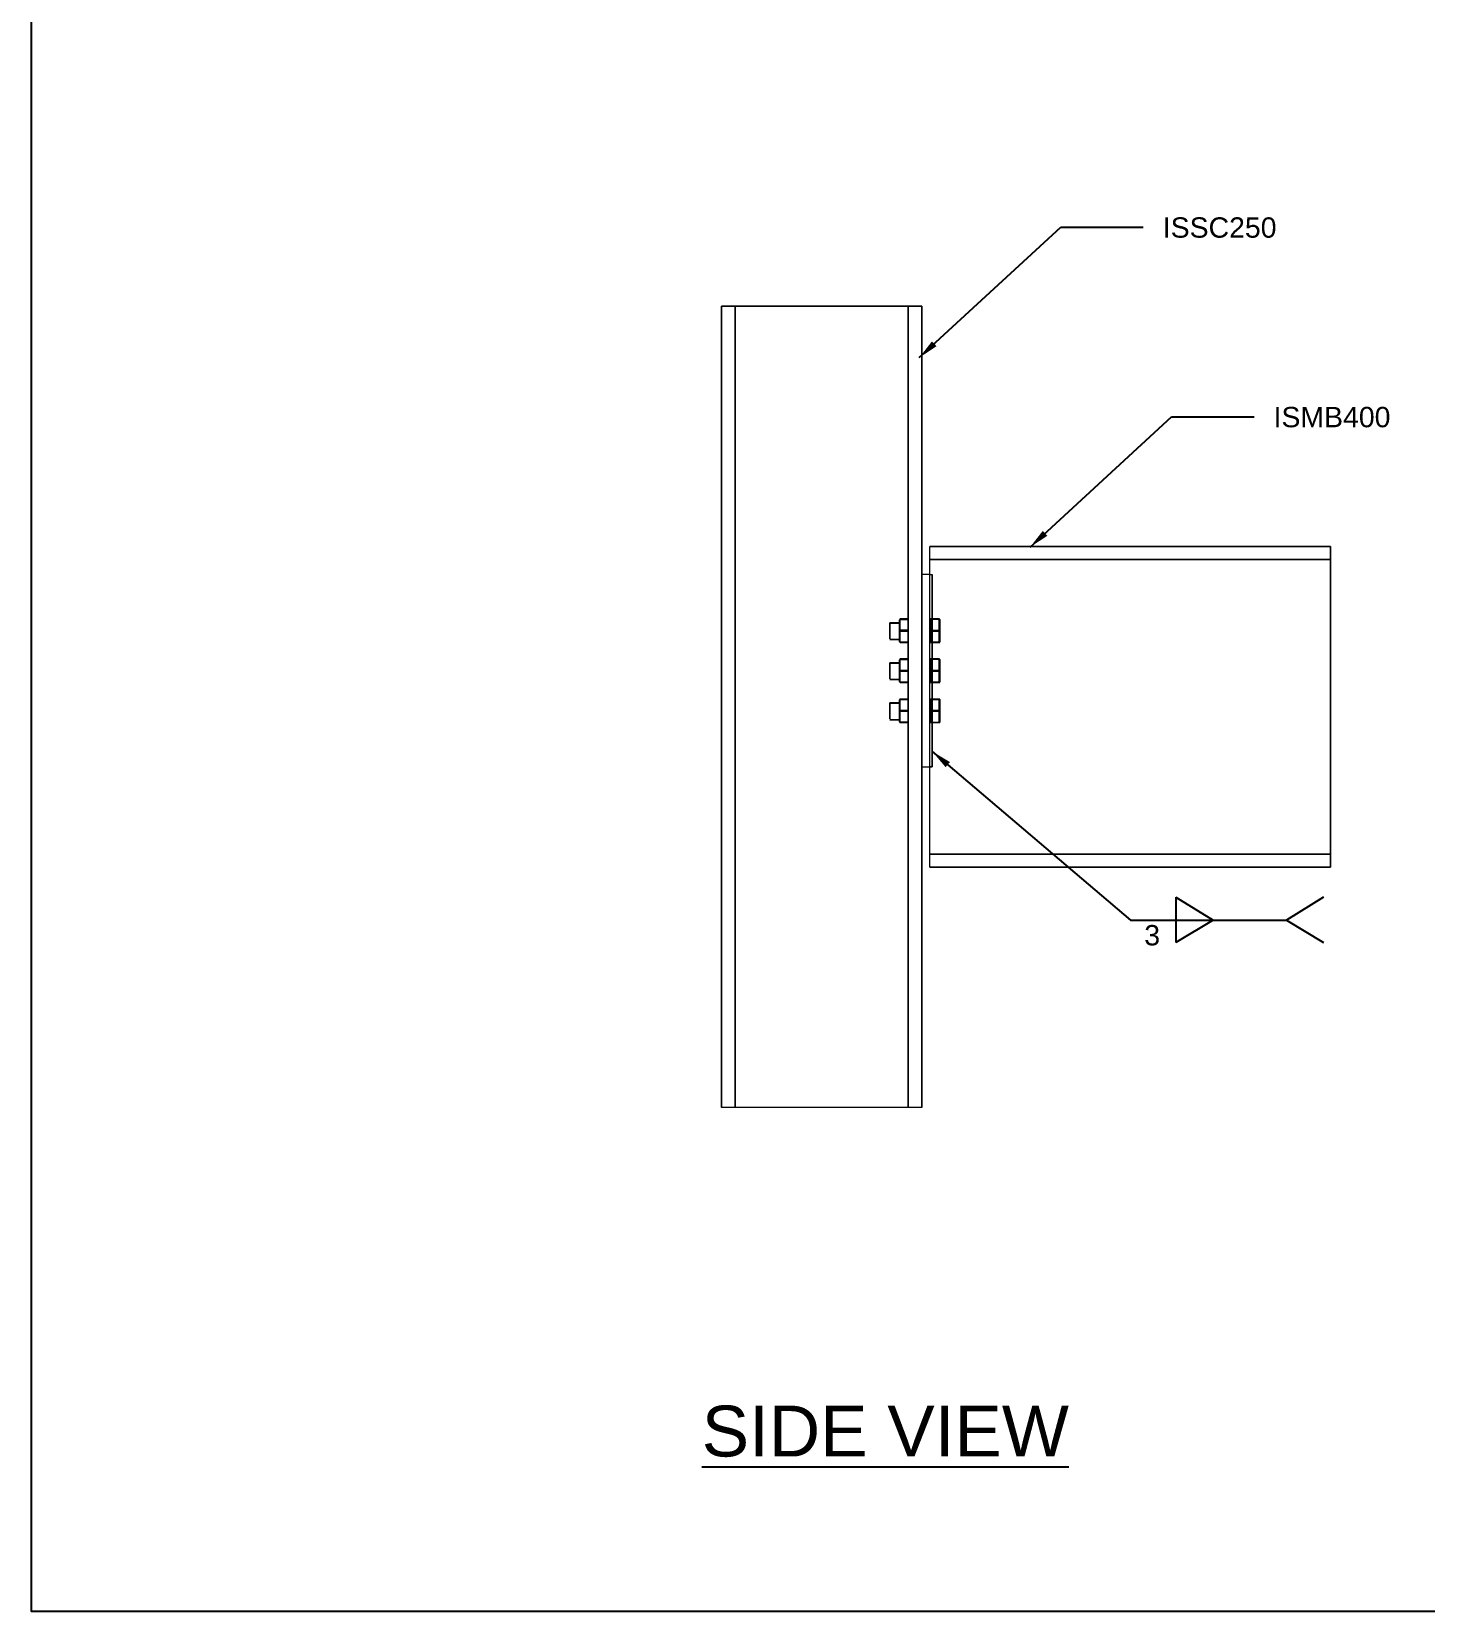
# Model space of a CAD drawing. Header units: inches. Extents: x 21 to 223, y -28 to 151.
# Drawn here: x 21.2 to 89.7, y -4.1 to 73.5 of the extents above; entities that cross this region are included whole.
import ezdxf

# ---------------------------------------------------------------- set-up
doc = ezdxf.new("R2010")
doc.units = ezdxf.units.IN
doc.header["$MEASUREMENT"] = 0
doc.layers.add('Text', color=130, linetype='Continuous')
doc.styles.get("Standard").update_dxf_attribs({"font": 'arial.ttf'})
doc.dimstyles.get("Standard").update_dxf_attribs({"dimtxt": 0.75, "dimasz": 0.75, "dimexe": 0.18, "dimexo": 0.0625, "dimgap": 0.01, "dimtad": 2, "dimtih": 1, "dimtoh": 1, "dimdec": 3, "dimzin": 0, "dimdsep": 46, "dimtxsty": 'Standard', "dimcen": 0.09, "dimadec": 0, "dimazin": 0, "dimtfac": 1, "dimtdec": 3, "dimtofl": 0, "dimtmove": 0, "dimatfit": 3, "dimfxl": 1, "dimtolj": 1, "dimtzin": 0, "dimarcsym": 0})

msp = doc.modelspace()

# ---------------------------------------------------------------- linework, layer by layer
at = {"color": 0, "linetype": 'Continuous', "lineweight": 0, "extrusion": (0, 1, 0)}
for p, q in [((55.1286, 59.9979), (55.1286, 20.6279)), ((55.7979, 59.9979), (55.1286, 59.9979)), ((55.1286, 59.9979), (55.7979, 59.9979)), ((55.1286, 20.6279), (55.1286, 59.9979)), ((64.3019, 59.9979), (55.7979, 59.9979)), ((55.7979, 59.9979), (64.3019, 59.9979)), ((55.7979, 59.9979), (55.7979, 20.6279)), ((55.7979, 20.6279), (55.7979, 59.9979)), ((64.9711, 59.9979), (64.3019, 59.9979)), ((64.3019, 59.9979), (64.9711, 59.9979)), ((64.3019, 20.6279), (64.3019, 59.9979)), ((64.3019, 59.9979), (64.3019, 20.6279)), ((64.9711, 20.6279), (64.9711, 59.9979)), ((64.9711, 59.9979), (64.9711, 20.6279)), ((85.0499, 48.1869), (65.3648, 48.1869)), ((65.3648, 47.557), (65.3648, 48.1869)), ((65.3648, 48.1869), (85.0499, 48.1869)), ((65.3648, 47.557), (65.3648, 48.1869)), ((85.0499, 48.1869), (85.0499, 47.557)), ((85.0499, 47.557), (85.0499, 48.1869)), ((65.3648, 46.809), (65.3648, 47.557)), ((65.3648, 47.557), (85.0499, 47.557)), ((85.0499, 47.557), (65.3648, 47.557)), ((65.3648, 46.809), (65.3648, 47.557)), ((85.0499, 47.557), (85.0499, 33.0688)), ((85.0499, 33.0688), (85.0499, 47.557)), ((65.3648, 46.809), (64.9711, 46.809)), ((65.3648, 46.809), (64.9711, 46.809)), ((65.3648, 37.3641), (65.3648, 46.809)), ((65.3648, 46.809), (65.483, 46.809)), ((65.3648, 37.3641), (65.3648, 46.809)), ((65.3648, 46.809), (65.483, 46.809)), ((65.483, 44.6327), (65.483, 46.809)), ((65.483, 46.809), (65.483, 44.6327)), ((63.3963, 43.6593), (63.3963, 44.4468)), ((63.3963, 44.4468), (63.3963, 44.398)), ((63.3963, 43.6593), (63.3963, 44.4468)), ((63.3963, 44.398), (63.3963, 43.6593)), ((63.8708, 44.0531), (63.8708, 44.5911)), ((63.8708, 44.5911), (63.8708, 44.0531)), ((63.9123, 44.6327), (63.9123, 44.6119)), ((64.3019, 44.6327), (63.9123, 44.6327)), ((64.3019, 44.6327), (63.9123, 44.6327)), ((63.9123, 44.6119), (63.9123, 44.6327)), ((63.9123, 44.6119), (64.3019, 44.6119)), ((63.9123, 44.0738), (63.9123, 44.6119)), ((63.9123, 44.6119), (64.3019, 44.6119)), ((63.9123, 44.0738), (63.9123, 44.6119)), ((65.3938, 44.6327), (65.828, 44.6327)), ((65.3938, 44.6269), (65.3938, 44.6327)), ((65.3938, 44.6327), (65.3938, 44.6182)), ((65.828, 44.6327), (65.3938, 44.6327)), ((65.3938, 44.6182), (65.3938, 44.6269)), ((65.3938, 44.6182), (65.3938, 44.0675)), ((65.828, 44.6182), (65.3938, 44.6182)), ((65.3938, 44.6182), (65.828, 44.6182)), ((65.3938, 44.0675), (65.3938, 44.6182)), ((65.483, 43.4734), (65.483, 44.6327)), ((65.483, 44.6327), (65.483, 43.4734)), ((65.828, 44.6182), (65.828, 44.6327)), ((65.828, 44.6327), (65.828, 44.6182)), ((65.828, 44.0675), (65.828, 44.6182)), ((65.828, 44.6182), (65.828, 44.0675)), ((65.857, 44.0531), (65.857, 44.6037)), ((65.857, 44.6037), (65.857, 44.0531)), ((63.3963, 43.6607), (63.3963, 44.0531)), ((63.3963, 43.6593), (63.3963, 43.6595)), ((63.3963, 43.6166), (63.8708, 43.6166)), ((63.8708, 43.6166), (63.3963, 43.6166)), ((63.8708, 43.515), (63.8708, 44.0531)), ((63.8708, 44.0531), (63.8708, 43.515)), ((63.9123, 44.0738), (63.9123, 44.0323)), ((64.3019, 44.0738), (63.9123, 44.0738)), ((64.3019, 44.0738), (63.9123, 44.0738)), ((63.9123, 44.0323), (63.9123, 44.0738)), ((63.9123, 44.0323), (64.3019, 44.0323)), ((63.9123, 43.4942), (63.9123, 44.0323)), ((63.9123, 44.0323), (64.3019, 44.0323)), ((63.9123, 43.4942), (63.9123, 44.0323)), ((63.9123, 43.4942), (63.9123, 43.4734)), ((64.3019, 43.4942), (63.9123, 43.4942)), ((63.9123, 43.4734), (63.9123, 43.4942)), ((64.3019, 43.4942), (63.9123, 43.4942)), ((65.3938, 44.0675), (65.828, 44.0675)), ((65.3938, 44.0511), (65.3938, 44.0675)), ((65.3938, 44.0675), (65.3938, 44.0386)), ((65.828, 44.0675), (65.3938, 44.0675)), ((65.3938, 44.0386), (65.3938, 44.0511)), ((65.3938, 44.0386), (65.3938, 43.4879)), ((65.828, 44.0386), (65.3938, 44.0386)), ((65.3938, 44.0386), (65.828, 44.0386)), ((65.3938, 43.4879), (65.3938, 44.0386)), ((65.3938, 43.4879), (65.828, 43.4879)), ((65.3938, 43.4758), (65.3938, 43.4879)), ((65.3938, 43.4879), (65.3938, 43.4734)), ((65.828, 43.4879), (65.3938, 43.4879)), ((65.3938, 43.4734), (65.3938, 43.4758)), ((65.828, 44.0386), (65.828, 44.0675)), ((65.828, 44.0675), (65.828, 44.0386)), ((65.828, 43.4879), (65.828, 44.0386)), ((65.828, 44.0386), (65.828, 43.4879)), ((65.828, 43.4734), (65.828, 43.4879)), ((65.828, 43.4879), (65.828, 43.4734)), ((65.857, 43.5024), (65.857, 44.0531)), ((65.857, 44.0531), (65.857, 43.5024)), ((63.9123, 43.4734), (64.3019, 43.4734)), ((63.9123, 43.4734), (64.3019, 43.4734)), ((65.828, 43.4734), (65.3938, 43.4734)), ((65.3938, 43.4734), (65.828, 43.4734)), ((65.483, 42.6642), (65.483, 43.4734)), ((65.483, 43.4734), (65.483, 42.6642)), ((63.3963, 42.4782), (63.3963, 42.4295)), ((63.3963, 41.6908), (63.3963, 42.4782)), ((63.3963, 42.4295), (63.3963, 42.4782)), ((63.3963, 42.4295), (63.3963, 41.6908)), ((63.3963, 41.6908), (63.3963, 42.4295)), ((63.3963, 42.4295), (63.3963, 41.6925)), ((63.8708, 42.0845), (63.8708, 42.6226)), ((63.8708, 42.6226), (63.8708, 42.0845)), ((63.8708, 41.5465), (63.8708, 42.0845)), ((63.8708, 42.0845), (63.8708, 41.5465)), ((64.3019, 42.6642), (63.9123, 42.6642)), ((63.9123, 42.6642), (63.9123, 42.6434)), ((64.3019, 42.6642), (63.9123, 42.6642)), ((63.9123, 42.6434), (63.9123, 42.6642)), ((63.9123, 42.6434), (64.3019, 42.6434)), ((63.9123, 42.1053), (63.9123, 42.6434)), ((63.9123, 42.6434), (64.3019, 42.6434)), ((63.9123, 42.1053), (63.9123, 42.6434)), ((63.9123, 42.1053), (63.9123, 42.0638)), ((64.3019, 42.1053), (63.9123, 42.1053)), ((64.3019, 42.1053), (63.9123, 42.1053)), ((63.9123, 42.0638), (63.9123, 42.1053)), ((63.9123, 42.0638), (64.3019, 42.0638)), ((63.9123, 42.0638), (64.3019, 42.0638)), ((63.9123, 41.5257), (63.9123, 42.0638)), ((63.9123, 41.5257), (63.9123, 42.0638)), ((65.3938, 42.6584), (65.3938, 42.6642)), ((65.3938, 42.6642), (65.828, 42.6642)), ((65.3938, 42.6642), (65.3938, 42.6497)), ((65.828, 42.6642), (65.3938, 42.6642)), ((65.3938, 42.6497), (65.3938, 42.6584)), ((65.3938, 42.6497), (65.3938, 42.099)), ((65.828, 42.6497), (65.3938, 42.6497)), ((65.3938, 42.6497), (65.828, 42.6497)), ((65.3938, 42.099), (65.3938, 42.6497)), ((65.3938, 42.0826), (65.3938, 42.099)), ((65.3938, 42.099), (65.828, 42.099)), ((65.3938, 42.099), (65.3938, 42.0701)), ((65.828, 42.099), (65.3938, 42.099)), ((65.3938, 42.0701), (65.3938, 42.0826)), ((65.3938, 42.0701), (65.3938, 41.5194)), ((65.828, 42.0701), (65.3938, 42.0701)), ((65.3938, 42.0701), (65.828, 42.0701)), ((65.3938, 41.5194), (65.3938, 42.0701)), ((65.483, 41.5049), (65.483, 42.6642)), ((65.483, 42.6642), (65.483, 41.5049)), ((65.828, 42.6497), (65.828, 42.6642)), ((65.828, 42.6642), (65.828, 42.6497)), ((65.828, 42.099), (65.828, 42.6497)), ((65.828, 42.6497), (65.828, 42.099)), ((65.828, 42.0701), (65.828, 42.099)), ((65.828, 42.099), (65.828, 42.0701)), ((65.828, 41.5194), (65.828, 42.0701)), ((65.828, 42.0701), (65.828, 41.5194)), ((65.857, 42.0845), (65.857, 42.6352)), ((65.857, 42.6352), (65.857, 42.0845)), ((65.857, 41.5339), (65.857, 42.0845)), ((65.857, 42.0845), (65.857, 41.5339)), ((63.3963, 41.691), (63.3963, 41.6908)), ((63.3963, 41.6481), (63.8708, 41.6481)), ((63.8708, 41.6481), (63.3963, 41.6481)), ((63.9123, 41.5257), (63.9123, 41.5049)), ((64.3019, 41.5257), (63.9123, 41.5257)), ((64.3019, 41.5257), (63.9123, 41.5257)), ((63.9123, 41.5049), (63.9123, 41.5257)), ((63.9123, 41.5049), (64.3019, 41.5049)), ((63.9123, 41.5049), (64.3019, 41.5049)), ((65.3938, 41.5073), (65.3938, 41.5194)), ((65.3938, 41.5194), (65.828, 41.5194)), ((65.3938, 41.5194), (65.3938, 41.5049)), ((65.828, 41.5194), (65.3938, 41.5194)), ((65.3938, 41.5049), (65.3938, 41.5073)), ((65.828, 41.5049), (65.3938, 41.5049)), ((65.3938, 41.5049), (65.828, 41.5049)), ((65.483, 40.6957), (65.483, 41.5049)), ((65.483, 41.5049), (65.483, 40.6957)), ((65.828, 41.5049), (65.828, 41.5194)), ((65.828, 41.5194), (65.828, 41.5049)), ((63.3963, 40.5097), (63.3963, 39.7223)), ((63.3963, 39.7223), (63.3963, 40.5097)), ((63.3963, 39.7223), (63.3963, 40.5097)), ((63.3963, 39.7223), (63.3963, 40.5097)), ((63.3963, 40.461), (63.3963, 39.7225)), ((63.8708, 40.116), (63.8708, 40.6541)), ((63.8708, 40.6541), (63.8708, 40.116)), ((63.8708, 40.461), (63.8708, 40.5097)), ((64.3019, 40.6957), (63.9123, 40.6957)), ((63.9123, 40.6957), (63.9123, 40.6749)), ((64.3019, 40.6957), (63.9123, 40.6957)), ((63.9123, 40.6749), (63.9123, 40.6957)), ((63.9123, 40.6749), (64.3019, 40.6749)), ((63.9123, 40.1368), (63.9123, 40.6749)), ((63.9123, 40.6749), (64.3019, 40.6749)), ((63.9123, 40.1368), (63.9123, 40.6749)), ((65.3938, 40.6957), (65.828, 40.6957)), ((65.3938, 40.6899), (65.3938, 40.6957)), ((65.3938, 40.6957), (65.3938, 40.6812)), ((65.828, 40.6957), (65.3938, 40.6957)), ((65.3938, 40.6812), (65.3938, 40.6899)), ((65.3938, 40.6812), (65.3938, 40.1305)), ((65.828, 40.6812), (65.3938, 40.6812)), ((65.3938, 40.6812), (65.828, 40.6812)), ((65.3938, 40.1305), (65.3938, 40.6812)), ((65.483, 39.5364), (65.483, 40.6957)), ((65.483, 40.6957), (65.483, 39.5364)), ((65.828, 40.6812), (65.828, 40.6957)), ((65.828, 40.6957), (65.828, 40.6812)), ((65.828, 40.1305), (65.828, 40.6812)), ((65.828, 40.6812), (65.828, 40.1305)), ((65.857, 40.116), (65.857, 40.6667)), ((65.857, 40.6667), (65.857, 40.116)), ((63.8708, 39.6796), (63.3963, 39.6796)), ((63.3963, 39.6796), (63.8708, 39.6796)), ((63.8708, 39.578), (63.8708, 40.116)), ((63.8708, 40.116), (63.8708, 39.578)), ((64.3019, 40.1368), (63.9123, 40.1368)), ((63.9123, 40.1368), (63.9123, 40.0953)), ((64.3019, 40.1368), (63.9123, 40.1368)), ((63.9123, 40.0953), (63.9123, 40.1368)), ((63.9123, 40.0953), (64.3019, 40.0953)), ((63.9123, 39.5572), (63.9123, 40.0953)), ((63.9123, 40.0953), (64.3019, 40.0953)), ((63.9123, 39.5572), (63.9123, 40.0953)), ((65.3938, 40.1305), (65.828, 40.1305)), ((65.3938, 40.1141), (65.3938, 40.1305)), ((65.3938, 40.1305), (65.3938, 40.1016)), ((65.828, 40.1305), (65.3938, 40.1305)), ((65.3938, 40.1016), (65.3938, 40.1141)), ((65.3938, 40.1016), (65.3938, 39.5509)), ((65.828, 40.1016), (65.3938, 40.1016)), ((65.3938, 40.1016), (65.828, 40.1016)), ((65.3938, 39.5509), (65.3938, 40.1016)), ((65.828, 40.1016), (65.828, 40.1305)), ((65.828, 40.1305), (65.828, 40.1016)), ((65.828, 39.5509), (65.828, 40.1016)), ((65.828, 40.1016), (65.828, 39.5509)), ((65.857, 39.5654), (65.857, 40.116)), ((65.857, 40.116), (65.857, 39.5654)), ((63.9123, 39.5572), (63.9123, 39.5364)), ((64.3019, 39.5572), (63.9123, 39.5572)), ((64.3019, 39.5572), (63.9123, 39.5572)), ((63.9123, 39.5364), (63.9123, 39.5572)), ((63.9123, 39.5364), (64.3019, 39.5364)), ((63.9123, 39.5364), (64.3019, 39.5364)), ((65.3938, 39.5388), (65.3938, 39.5509)), ((65.3938, 39.5509), (65.828, 39.5509)), ((65.3938, 39.5509), (65.3938, 39.5364)), ((65.828, 39.5509), (65.3938, 39.5509)), ((65.3938, 39.5364), (65.3938, 39.5388)), ((65.828, 39.5364), (65.3938, 39.5364)), ((65.3938, 39.5364), (65.828, 39.5364)), ((65.483, 37.3601), (65.483, 39.5364)), ((65.483, 39.5364), (65.483, 37.3601)), ((65.828, 39.5364), (65.828, 39.5509)), ((65.828, 39.5509), (65.828, 39.5364)), ((64.9711, 37.3601), (65.3609, 37.3601)), ((64.9711, 37.3601), (65.3609, 37.3601)), ((65.3609, 37.3601), (65.3615, 37.3601)), ((65.3609, 37.3601), (65.3648, 37.3601)), ((65.3615, 37.3601), (65.3648, 37.3601)), ((65.3648, 37.3601), (65.3648, 37.3641)), ((65.3648, 37.3601), (65.3648, 37.3641)), ((65.3648, 37.3562), (65.3648, 37.3601)), ((65.3648, 37.3601), (65.3688, 37.3601)), ((65.3648, 37.3562), (65.3648, 37.3601)), ((65.3688, 37.3601), (65.3648, 37.3601)), ((65.3648, 33.0688), (65.3648, 37.3562)), ((65.3648, 33.0688), (65.3648, 37.3562)), ((65.3688, 37.3601), (65.483, 37.3601)), ((65.483, 37.3601), (65.3688, 37.3601)), ((85.0499, 33.0688), (65.3648, 33.0688)), ((65.3648, 32.4389), (65.3648, 33.0688)), ((65.3648, 33.0688), (85.0499, 33.0688)), ((65.3648, 32.4389), (65.3648, 33.0688)), ((85.0499, 33.0688), (85.0499, 32.4389)), ((85.0499, 32.4389), (85.0499, 33.0688)), ((85.0499, 32.4389), (65.3648, 32.4389)), ((65.3648, 32.4389), (85.0499, 32.4389)), ((55.7979, 20.6279), (55.1286, 20.6279)), ((55.7979, 20.6279), (55.1286, 20.6279)), ((64.3019, 20.6279), (55.7979, 20.6279)), ((64.3019, 20.6279), (55.7979, 20.6279)), ((64.9711, 20.6279), (64.3019, 20.6279)), ((64.9711, 20.6279), (64.3019, 20.6279))]:
    msp.add_line(p, q, dxfattribs=at)
for p, q in [((63.3963, 44.4468), (63.8708, 44.4468)), ((63.3963, 42.4782), (63.8708, 42.4782)), ((63.3963, 40.5097), (63.8708, 40.5097)), ((77.4468, 30.9557), (77.4468, 28.7287)), ((77.4468, 30.9557), (79.2795, 29.828)), ((84.7164, 30.9557), (82.8836, 29.828)), ((79.2795, 29.828), (77.4468, 28.7287)), ((82.8836, 29.828), (84.7164, 28.7287))]:
    msp.add_line(p, q)
msp.add_lwpolyline([(223.2502, -4.1395), (21.2224, -4.1395), (21.2224, 151.1303), (223.2502, 151.1303)], close=True)
at = {"color": 0, "linetype": 'Continuous', "lineweight": 0}
for centre, radius, start, end in [((63.9123, 44.5911), 0.0416, 90, 180), ((63.9123, 44.5911), 0.0416, 90, 180), ((65.3938, 44.6037), 0.0289, 90, 180), ((65.3938, 44.6037), 0.0289, 90, 180), ((65.828, 44.6037), 0.0289, 0, 90), ((65.828, 44.6037), 0.0289, 0, 90), ((63.9123, 43.515), 0.0416, 180, 270), ((63.9123, 43.515), 0.0416, 180, 270), ((65.3938, 43.5024), 0.0289, 180, 270), ((65.3938, 43.5024), 0.0289, 180, 270), ((65.828, 43.5024), 0.0289, 270, 0), ((65.828, 43.5024), 0.0289, 270, 360), ((63.9123, 42.6226), 0.0416, 90, 180), ((63.9123, 42.6226), 0.0416, 90, 180), ((65.3938, 42.6352), 0.0289, 90, 180), ((65.3938, 42.6352), 0.0289, 90, 180), ((65.828, 42.6352), 0.0289, 0, 90), ((65.828, 42.6352), 0.0289, 0, 90), ((63.9123, 41.5465), 0.0416, 180, 270), ((63.9123, 41.5465), 0.0416, 180, 270), ((65.3938, 41.5339), 0.0289, 180, 270), ((65.3938, 41.5339), 0.0289, 180, 270), ((65.828, 41.5339), 0.0289, 270, 0), ((65.828, 41.5339), 0.0289, 270, 360), ((63.9123, 40.6541), 0.0416, 90, 180), ((63.9123, 40.6541), 0.0416, 90, 180), ((65.3938, 40.6667), 0.0289, 90, 180), ((65.3938, 40.6667), 0.0289, 90, 180), ((65.828, 40.6667), 0.0289, 360, 90), ((65.828, 40.6667), 0.0289, 0, 90), ((63.9123, 39.578), 0.0416, 180, 270), ((63.9123, 39.578), 0.0416, 180, 270), ((65.3938, 39.5654), 0.0289, 180, 270), ((65.3938, 39.5654), 0.0289, 180, 270), ((65.828, 39.5654), 0.0289, 270, 0), ((65.828, 39.5654), 0.0289, 270, 0), ((65.3648, 37.3601), 0.00394, 90, 180), ((65.3648, 37.3601), 0.00394, 89.999997, 180.000017), ((65.3648, 37.3601), 0.00394, 180, 270), ((65.3648, 37.3601), 0.00394, 270, 90), ((65.3648, 37.3601), 0.00394, 270, 90)]:
    msp.add_arc(centre, radius, start, end, dxfattribs=at)
for centre, major_axis, start_param, end_param in [((63.9123, 44.5911), (-0.0416, 0), 4.712389, 6.2831853), ((63.9123, 44.5911), (0.0416, 0), 1.5707963, 3.1415927), ((65.3938, 44.6037), (0.0289, 0), 1.5707963, 3.1415927), ((65.3938, 44.6037), (-0.0289, 0), 4.712389, 6.2831853), ((65.828, 44.6037), (-0.0289, 0), 3.1415927, 4.712389), ((65.828, 44.6037), (0.0289, 0), 0, 1.5707963), ((63.9123, 44.0531), (0.0416, 0), 1.5707963, 3.1415927), ((63.9123, 44.0531), (-0.0416, 0), 4.712389, 6.2831853), ((63.9123, 44.0531), (0.0416, 0), 3.1415927, 4.712389), ((63.9123, 44.0531), (-0.0416, 0), 0, 1.5707963), ((63.9123, 43.515), (0.0416, 0), 3.1415927, 4.712389), ((63.9123, 43.515), (-0.0416, 0), 0, 1.5707963), ((65.3938, 44.0531), (-0.0289, 0), 4.712389, 6.2831853), ((65.3938, 44.0531), (0.0289, 0), 1.5707963, 3.1415927), ((65.3938, 44.0531), (0.0289, 0), 3.1415927, 4.712389), ((65.3938, 44.0531), (-0.0289, 0), 0, 1.5707963), ((65.3938, 43.5024), (-0.0289, 0), 0, 1.5707963), ((65.3938, 43.5024), (0.0289, 0), 3.1415927, 4.712389), ((65.828, 44.0531), (0.0289, 0), 0, 1.5707963), ((65.828, 44.0531), (-0.0289, 0), 3.1415927, 4.712389), ((65.828, 44.0531), (-0.0289, 0), 1.5707963, 3.1415927), ((65.828, 44.0531), (0.0289, 0), 4.712389, 6.2831853), ((65.828, 43.5024), (0.0289, 0), 4.712389, 6.2831853), ((65.828, 43.5024), (-0.0289, 0), 1.5707963, 3.1415927), ((63.9123, 42.6226), (0.0416, 0), 1.5707963, 3.1415927), ((63.9123, 42.6226), (-0.0416, 0), 4.712389, 6.2831853), ((63.9123, 42.0845), (-0.0416, 0), 4.712389, 6.2831853), ((63.9123, 42.0845), (0.0416, 0), 1.5707963, 3.1415927), ((63.9123, 42.0845), (0.0416, 0), 3.1415927, 4.712389), ((63.9123, 42.0845), (-0.0416, 0), 0, 1.5707963), ((65.3938, 42.6352), (0.0289, 0), 1.5707963, 3.1415927), ((65.3938, 42.6352), (-0.0289, 0), 4.712389, 6.2831853), ((65.3938, 42.0845), (-0.0289, 0), 4.712389, 6.2831853), ((65.3938, 42.0845), (0.0289, 0), 1.5707963, 3.1415927), ((65.3938, 42.0845), (0.0289, 0), 3.1415927, 4.712389), ((65.3938, 42.0845), (-0.0289, 0), 0, 1.5707963), ((65.828, 42.6352), (-0.0289, 0), 3.1415927, 4.712389), ((65.828, 42.6352), (0.0289, 0), 0, 1.5707963), ((65.828, 42.0845), (0.0289, 0), 0, 1.5707963), ((65.828, 42.0845), (-0.0289, 0), 3.1415927, 4.712389), ((65.828, 42.0845), (-0.0289, 0), 1.5707963, 3.1415927), ((65.828, 42.0845), (0.0289, 0), 4.712389, 6.2831853), ((63.9123, 41.5465), (0.0416, 0), 3.1415927, 4.712389), ((63.9123, 41.5465), (-0.0416, 0), 0, 1.5707963), ((65.3938, 41.5339), (-0.0289, 0), 0, 1.5707963), ((65.3938, 41.5339), (0.0289, 0), 3.1415927, 4.712389), ((65.828, 41.5339), (0.0289, 0), 4.712389, 6.2831853), ((65.828, 41.5339), (-0.0289, 0), 1.5707963, 3.1415927), ((63.9123, 40.6541), (0.0416, 0), 1.5707963, 3.1415927), ((63.9123, 40.6541), (-0.0416, 0), 4.712389, 6.2831853), ((65.3938, 40.6667), (0.0289, 0), 1.5707963, 3.1415927), ((65.3938, 40.6667), (-0.0289, 0), 4.712389, 6.2831853), ((65.828, 40.6667), (-0.0289, 0), 3.1415927, 4.712389), ((65.828, 40.6667), (0.0289, 0), 0, 1.5707963), ((63.9123, 40.116), (-0.0416, 0), 4.712389, 6.2831853), ((63.9123, 40.116), (0.0416, 0), 1.5707963, 3.1415927), ((63.9123, 40.116), (0.0416, 0), 3.1415927, 4.712389), ((63.9123, 40.116), (-0.0416, 0), 0, 1.5707963), ((65.3938, 40.116), (-0.0289, 0), 4.712389, 6.2831853), ((65.3938, 40.116), (0.0289, 0), 1.5707963, 3.1415927), ((65.3938, 40.116), (0.0289, 0), 3.1415927, 4.712389), ((65.3938, 40.116), (-0.0289, 0), 0, 1.5707963), ((65.828, 40.116), (0.0289, 0), 0, 1.5707963), ((65.828, 40.116), (-0.0289, 0), 3.1415927, 4.712389), ((65.828, 40.116), (-0.0289, 0), 1.5707963, 3.1415927), ((65.828, 40.116), (0.0289, 0), 4.712389, 6.2831853), ((63.9123, 39.578), (-0.0416, 0), 0, 1.5707963), ((63.9123, 39.578), (0.0416, 0), 3.1415927, 4.712389), ((65.3938, 39.5654), (-0.0289, 0), 0, 1.5707963), ((65.3938, 39.5654), (0.0289, 0), 3.1415927, 4.712389), ((65.828, 39.5654), (0.0289, 0), 4.712389, 6.2831853), ((65.828, 39.5654), (-0.0289, 0), 1.5707963, 3.1415927)]:
    msp.add_ellipse(centre, major_axis=major_axis, ratio=0.5, start_param=start_param, end_param=end_param, dxfattribs=at)

# ---------------------------------------------------------------- texts
at = {"layer": 'Text', "attachment_point": 1}
for s, width, insert, char_height in [('ISSC250', 18.232287, (76.8102, 64.3669), 1), ('ISMB400', 18.232287, (82.2543, 55.0524), 1), ('3', 1.797567, (75.9014, 29.5894), 1), ('{\\LSIDE VIEW}', 32.133886, (54.1533, 5.9732), 2.5)]:
    msp.add_mtext_dynamic_manual_height_columns(s, width=width, gutter_width=1, heights=[0], dxfattribs=dict(at, insert=insert, char_height=char_height))

# ---------------------------------------------------------------- leaders
for points in [[(64.8456, 57.4755), (71.8028, 63.8846), (75.8507, 63.8846)], [(70.2898, 48.1611), (77.2469, 54.5702), (81.2949, 54.5702)], [(65.483, 38.1201), (75.2316, 29.828), (82.8836, 29.828)]]:
    msp.add_leader(points, dimstyle='Standard', override={"dimasz": 1})

doc.saveas('drawing.dxf')
